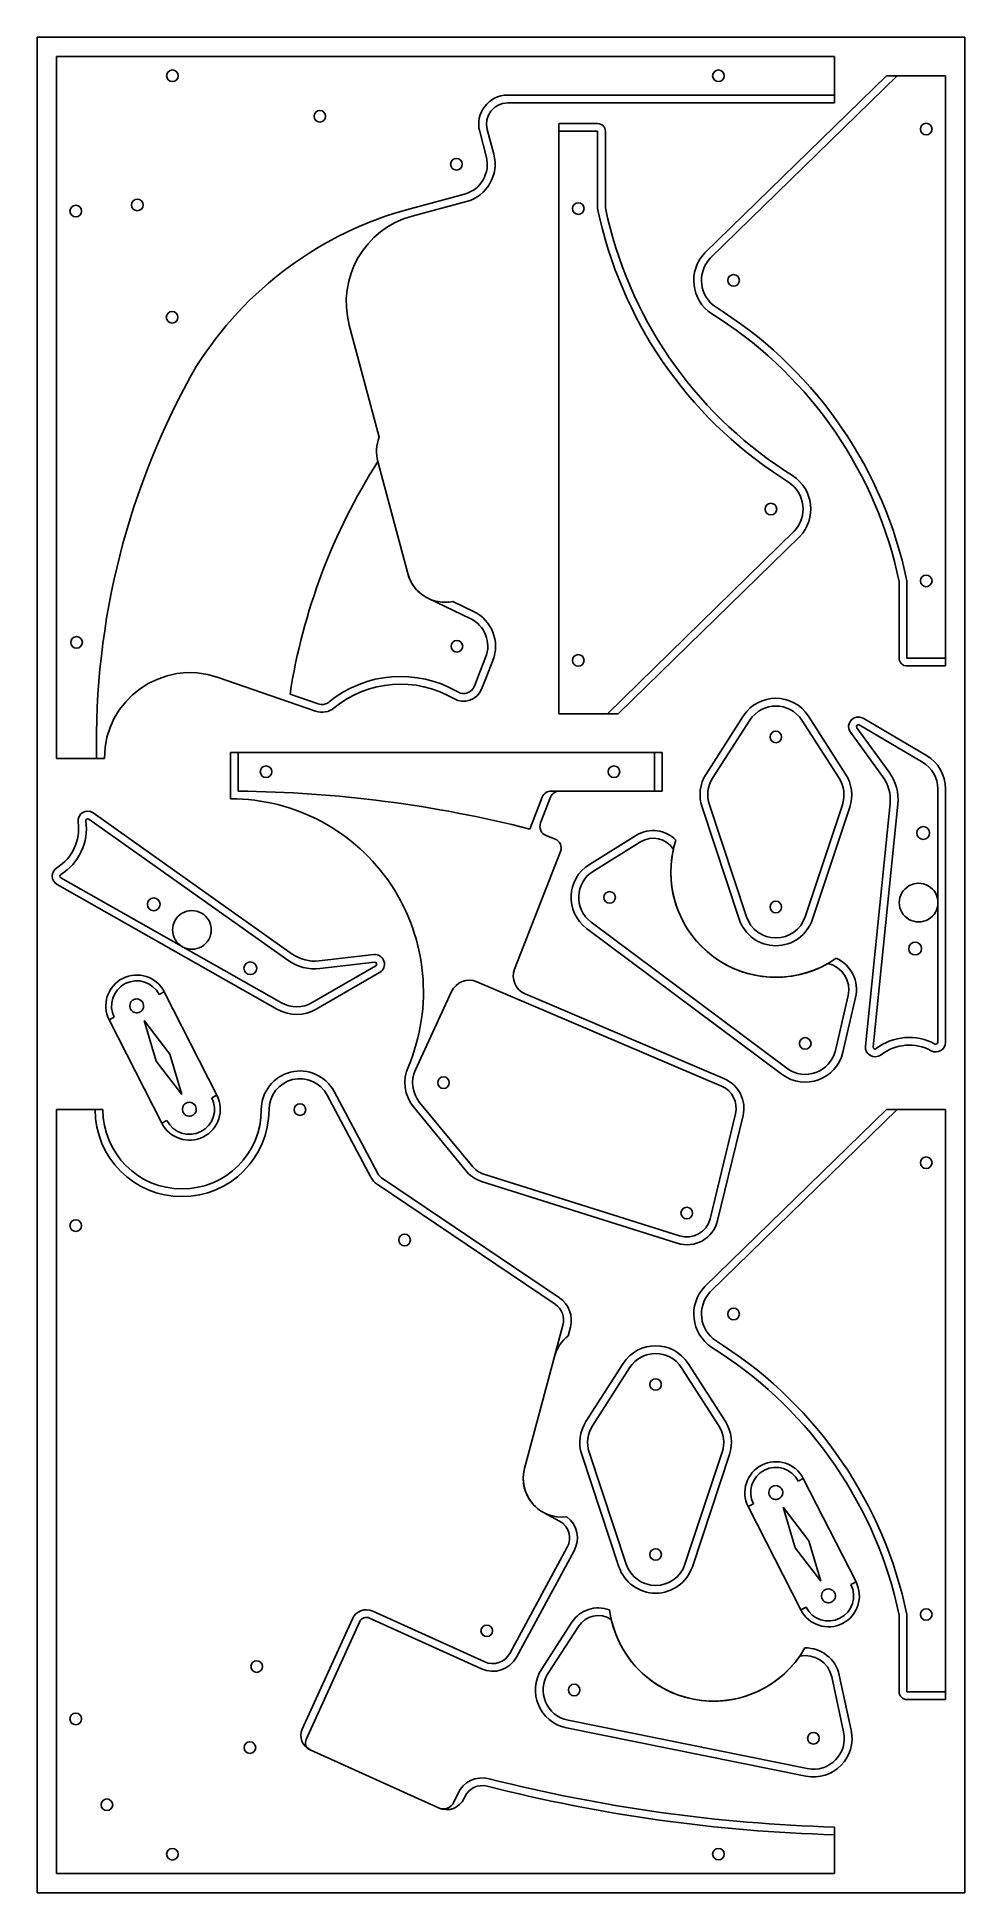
# Model space of a CAD drawing. Header units: inches. Extents: x 0 to 12, y 0 to 24.
import ezdxf

# ---------------------------------------------------------------- set-up
doc = ezdxf.new("R2010")
doc.units = ezdxf.units.IN
for name, color, linetype in [('10_PLASTIC_EDGE_1', 7, 'CONTINUOUS'), ('12_PLASTICS_NESTED_1', 7, 'CONTINUOUS'), ('9_PLASTICS_1', 7, 'CONTINUOUS')]:
    doc.layers.add(name, color=color, linetype=linetype)

msp = doc.modelspace()

# ---------------------------------------------------------------- linework, layer by layer
at = {"layer": '10_PLASTIC_EDGE_1', "color": 5}
for p, q in [((10.312849, 23.749966), (0.250348, 23.749966)), ((0.250348, 23.749966), (0.250348, 14.671944)), ((10.312849, 23.149966), (10.312849, 23.749966)), ((8.635713, 21.209448), (10.985766, 23.499966)), ((10.985766, 23.499966), (11.750349, 23.499966)), ((11.750349, 23.499966), (11.750349, 15.867569)), ((6.086869, 23.149967), (10.312849, 23.149966)), ((5.906651, 22.485149), (5.821234, 22.803806)), ((7.250349, 22.882362), (6.750349, 22.882362)), ((6.750349, 22.882362), (6.750349, 15.249965)), ((7.350349, 21.792693), (7.350349, 22.782362)), ((4.851203, 21.68465), (5.553275, 21.872772)), ((8.635713, 21.209469), (8.635713, 21.209448)), ((8.820067, 20.361746), (8.728245, 20.421552)), ((4.426411, 18.826105), (4.037869, 20.276196)), ((4.795359, 17.061213), (4.407494, 18.510085)), ((9.772453, 18.328354), (9.68063, 18.388185)), ((7.514932, 15.249965), (9.864984, 17.540462)), ((11.150349, 15.967569), (11.150349, 16.957262)), ((5.645057, 16.572591), (5.377453, 16.70029)), ((5.803453, 15.705598), (5.894973, 15.938191)), ((11.750349, 15.867569), (11.250349, 15.867569)), ((2.34189, 15.719334), (3.6024, 15.282454)), ((5.749275, 15.568624), (5.803453, 15.705598)), ((6.750349, 15.249965), (7.514932, 15.249965)), ((9.134536, 15.218695), (8.653547, 14.468695)), ((10.456786, 14.468695), (9.976328, 15.218695)), ((11.503682, 14.708707), (10.684932, 15.190387)), ((10.520963, 15.009016), (10.939932, 14.434151)), ((0.250348, 14.671944), (0.870213, 14.671947)), ((8.086807, 14.749945), (2.500348, 14.749945)), ((2.500348, 14.749945), (2.500348, 14.249945)), ((8.086807, 14.250049), (8.086807, 14.749945)), ((2.500348, 14.249945), (2.500348, 14.149948)), ((6.511661, 13.836546), (6.641911, 14.170476)), ((6.758474, 14.250049), (8.086807, 14.250049)), ((11.750349, 10.999967), (11.750349, 14.277764)), ((3.300567, 12.142123), (0.727348, 13.966089)), ((8.600182, 14.041413), (9.080651, 12.592489)), ((10.029693, 12.592489), (10.510682, 14.041413)), ((11.033526, 14.089052), (10.71487, 10.950823)), ((6.176473, 11.946435), (6.770067, 13.46736)), ((6.69914, 13.62924), (6.582588, 13.674666)), ((7.143859, 13.300077), (7.753672, 13.678392)), ((0.25966, 13.040871), (3.111692, 11.425274)), ((9.635911, 10.584659), (7.106546, 12.473617)), ((4.35365, 12.134715), (3.647171, 12.053304)), ((3.607859, 11.427349), (4.430619, 11.902264)), ((1.644844, 11.652617), (2.32649, 10.315942)), ((6.656598, 11.47861), (6.31164, 11.625586)), ((10.586911, 11.581521), (10.422245, 10.872162)), ((1.613604, 9.952749), (0.932365, 11.289104)), ((8.892265, 10.525805), (6.656598, 11.47861)), ((4.405713, 9.302256), (3.841963, 10.363813)), ((0.850348, 10.129235), (0.250348, 10.129235)), ((0.250348, 10.129235), (0.250348, 0.249964)), ((4.871161, 10.159937), (5.538963, 9.350146)), ((8.635713, 7.841865), (10.985766, 10.13236)), ((10.985766, 10.13236), (11.750349, 10.13236)), ((11.750349, 10.13236), (11.750349, 2.499964)), ((8.802245, 8.69537), (9.130474, 10.052038)), ((6.755474, 7.696229), (4.454484, 9.248285)), ((5.748005, 9.2009), (8.279682, 8.400778)), ((8.635755, 7.841865), (8.635713, 7.841865)), ((6.867828, 7.202886), (6.898015, 7.315488)), ((8.820067, 6.994152), (8.728286, 7.053949)), ((6.304682, 5.489856), (6.693078, 6.938728)), ((7.579463, 6.844756), (7.098474, 6.094756)), ((8.902234, 6.094756), (8.421234, 6.844756)), ((7.045057, 5.667484), (7.525526, 4.218626)), ((8.475088, 4.218626), (8.955557, 5.667484)), ((9.910678, 5.359056), (10.592324, 4.022381)), ((9.879438, 3.659188), (9.198199, 4.995543)), ((6.200473, 3.048842), (6.945338, 4.421616)), ((8.000349, 3.876073), (8.000349, 3.876073)), ((3.480567, 1.984319), (4.169005, 3.503095)), ((4.301338, 3.552893), (5.74839, 2.897029)), ((6.916994, 3.499714), (6.527421, 2.896614)), ((11.150349, 2.599965), (11.150349, 3.589668)), ((10.52964, 2.105881), (10.375182, 2.817456)), ((11.750349, 2.499964), (11.250349, 2.499966)), ((6.847432, 2.133805), (9.942172, 1.509512)), ((5.192848, 1.098602), (3.530473, 1.851941)), ((5.845411, 1.476689), (5.845411, 1.476689)), ((5.440171, 1.281944), (5.391078, 1.173298)), ((10.312849, 0.249964), (10.314245, 0.851638)), ((0.250348, 0.249964), (10.312849, 0.249964))]:
    msp.add_line(p, q, dxfattribs=at)
for points in [[(5.821234, 22.803806), (5.774494, 22.978455), (5.906109, 23.149973), (6.086869, 23.149967)], [(7.350349, 22.782362), (7.350349, 22.83759), (7.305578, 22.882362), (7.250349, 22.882362)], [(5.553275, 21.872772), (5.819869, 21.944218), (5.978161, 22.218388), (5.906651, 22.485149)], [(4.037869, 20.276196), (3.873505, 20.889659), (4.237577, 21.520246), (4.851203, 21.68465)], [(9.68063, 18.388185), (8.48189, 19.167805), (7.643234, 20.393033), (7.350349, 21.792693)], [(8.728245, 20.421552), (8.457494, 20.597463), (8.413161, 20.975783), (8.635713, 21.209469)], [(11.150349, 16.957262), (10.857463, 18.356926), (10.018807, 19.582154), (8.820067, 20.361746)], [(4.407494, 18.510085), (4.379359, 18.614706), (4.386036, 18.725601), (4.426411, 18.826105)], [(9.864984, 17.540462), (10.087536, 17.774126), (10.043203, 18.152446), (9.772453, 18.328354)], [(5.377453, 16.70029), (5.118671, 16.648206), (4.863942, 16.806202), (4.795359, 17.061213)], [(5.894973, 15.938191), (5.991005, 16.182459), (5.88189, 16.459522), (5.645057, 16.572591)], [(0.870213, 14.671947), (0.870213, 15.434103), (1.621629, 15.968903), (2.34189, 15.719334)], [(11.250349, 15.867569), (11.19512, 15.867569), (11.150349, 15.91232), (11.150349, 15.967569)], [(3.842505, 15.325116), (4.282525, 15.684894), (4.900036, 15.732598), (5.390046, 15.444668)], [(5.390046, 15.444668), (5.522432, 15.366873), (5.693025, 15.425729), (5.749275, 15.568624)], [(9.976328, 15.218695), (9.779547, 15.525592), (9.331078, 15.525592), (9.134536, 15.218695)], [(3.6024, 15.282454), (3.68439, 15.254019), (3.775286, 15.270175), (3.842505, 15.325116)], [(10.684932, 15.190387), (10.568224, 15.259181), (10.440828, 15.118611), (10.520963, 15.009016)], [(11.750349, 14.277764), (11.750349, 14.454918), (11.656589, 14.618859), (11.503682, 14.708707)], [(8.653547, 14.468695), (8.572203, 14.341635), (8.552505, 14.184618), (8.600182, 14.041413)], [(10.510682, 14.041413), (10.55812, 14.184619), (10.538411, 14.341637), (10.456786, 14.468695)], [(10.939932, 14.434151), (11.012547, 14.334588), (11.045828, 14.211694), (11.033526, 14.089052)], [(6.641911, 14.170476), (6.660515, 14.218447), (6.706755, 14.250034), (6.758474, 14.250049)], [(0.727348, 13.966089), (0.637806, 14.029552), (0.515806, 13.955107), (0.531265, 13.846458)], [(2.500348, 14.149948), (3.336088, 14.149948), (4.1164, 13.731788), (4.579275, 13.035927)], [(0.531265, 13.846458), (0.564619, 13.612263), (0.456348, 13.380504), (0.255358, 13.255846)], [(6.582588, 13.674666), (6.518223, 13.699775), (6.486432, 13.772253), (6.511661, 13.836546)], [(7.753672, 13.678392), (7.917307, 13.779698), (8.129328, 13.752972), (8.262515, 13.614264)], [(6.770067, 13.46736), (6.795088, 13.531671), (6.763296, 13.604149), (6.69914, 13.62924)], [(8.262515, 13.614264), (8.08389, 13.058576), (8.280349, 12.450903), (8.750474, 12.104957)], [(0.255358, 13.255846), (0.174713, 13.205827), (0.177056, 13.087663), (0.25966, 13.040871)], [(7.106546, 12.473617), (6.823536, 12.684919), (6.842859, 13.11501), (7.143859, 13.300077)], [(4.579275, 13.035927), (5.04214, 12.340068), (5.126171, 11.458777), (4.80315, 10.687982)], [(9.080651, 12.592489), (9.148599, 12.388002), (9.339838, 12.249963), (9.555307, 12.249963)], [(9.555307, 12.249963), (9.770776, 12.249963), (9.962015, 12.388002), (10.029693, 12.592489)], [(3.647171, 12.053304), (3.524744, 12.039241), (3.401411, 12.070857), (3.300567, 12.142123)], [(4.48688, 12.049742), (4.468286, 12.106003), (4.412755, 12.141482), (4.35365, 12.134715)], [(4.430619, 11.902264), (4.482005, 11.931897), (4.505473, 11.99348), (4.48688, 12.049742)], [(8.750474, 12.104957), (9.220599, 11.759011), (9.859203, 11.752193), (10.336609, 12.088022)], [(10.336609, 12.088022), (10.530224, 12.000549), (10.635068, 11.788467), (10.586911, 11.581521)], [(0.932365, 11.289104), (0.832354, 11.485874), (0.910635, 11.726431), (1.107261, 11.826673)], [(1.107261, 11.826673), (1.303886, 11.926915), (1.544542, 11.848956), (1.644844, 11.652617)], [(6.31164, 11.625586), (6.187203, 11.678531), (6.127473, 11.820611), (6.176473, 11.946435)], [(3.111692, 11.425274), (3.265796, 11.337975), (3.45465, 11.338749), (3.607859, 11.427349)], [(10.422245, 10.872162), (10.34064, 10.520782), (9.925109, 10.368825), (9.635911, 10.584659)], [(10.71487, 10.950823), (10.703724, 10.841675), (10.82863, 10.772222), (10.915516, 10.839245)], [(10.915516, 10.839245), (11.102818, 10.983714), (11.357828, 11.003743), (11.565391, 10.890285)], [(11.565391, 10.890285), (11.648693, 10.844749), (11.750349, 10.905033), (11.750349, 10.999967)], [(3.279473, 10.614408), (3.056702, 10.558908), (2.900348, 10.358823), (2.900348, 10.129235)], [(3.841963, 10.363813), (3.734202, 10.566561), (3.502254, 10.669909), (3.279473, 10.614408)], [(4.80315, 10.687982), (4.722452, 10.513526), (4.748911, 10.308255), (4.871161, 10.159937)], [(9.130474, 10.052038), (9.177526, 10.246865), (9.076932, 10.447237), (8.892265, 10.525805)], [(1.875348, 9.104235), (1.309254, 9.104235), (0.850348, 9.563142), (0.850348, 10.129235)], [(2.900348, 10.129235), (2.900348, 9.563142), (2.441442, 9.104235), (1.875348, 9.104235)], [(2.32649, 10.315942), (2.426302, 10.119334), (2.348021, 9.878777), (2.151396, 9.778535)], [(2.151396, 9.778535), (1.954771, 9.678294), (1.714104, 9.756252), (1.613604, 9.952749)], [(4.454484, 9.248285), (4.434088, 9.262013), (4.4174, 9.280552), (4.405713, 9.302256)], [(5.538963, 9.350146), (5.591109, 9.279594), (5.664161, 9.227336), (5.748005, 9.2009)], [(8.279682, 8.400778), (8.50638, 8.329171), (8.746161, 8.464442), (8.802245, 8.69537)], [(6.898015, 7.315488), (6.936421, 7.459785), (6.879244, 7.612712), (6.755474, 7.696229)], [(8.728286, 7.053949), (8.457536, 7.229883), (8.413203, 7.608203), (8.635755, 7.841865)], [(6.693078, 6.938728), (6.721119, 7.043361), (6.782359, 7.136057), (6.867828, 7.202886)], [(8.421234, 6.844756), (8.224578, 7.151662), (7.776119, 7.151662), (7.579463, 6.844756)], [(11.150349, 3.589668), (10.857422, 4.989364), (10.018765, 6.214592), (8.820067, 6.994152)], [(7.098474, 6.094756), (7.017244, 5.967718), (6.997536, 5.810702), (7.045057, 5.667484)], [(8.955557, 5.667484), (9.003161, 5.810702), (8.983453, 5.967718), (8.902234, 6.094756)], [(9.198199, 4.995543), (9.098188, 5.192313), (9.17647, 5.43287), (9.373095, 5.533112)], [(9.373095, 5.533112), (9.56972, 5.633354), (9.810376, 5.555395), (9.910678, 5.359056)], [(6.853213, 4.864472), (6.499817, 4.818005), (6.212609, 5.145556), (6.304682, 5.489856)], [(6.945338, 4.421616), (7.027109, 4.571947), (6.988078, 4.759241), (6.853213, 4.864472)], [(7.525526, 4.218626), (7.59364, 4.014113), (7.78488, 3.876073), (8.000349, 3.876073)], [(8.000349, 3.876073), (8.215817, 3.876073), (8.407057, 4.014113), (8.475088, 4.218626)], [(10.592324, 4.022381), (10.692136, 3.825773), (10.613855, 3.585216), (10.41723, 3.484974)], [(7.404099, 3.659467), (7.224359, 3.727807), (7.021307, 3.661198), (6.916994, 3.499714)], [(8.491182, 2.504334), (7.918224, 2.615729), (7.480546, 3.080805), (7.404099, 3.659467)], [(10.41723, 3.484974), (10.220605, 3.384733), (9.979938, 3.462691), (9.879438, 3.659188)], [(4.169005, 3.503095), (4.191713, 3.553408), (4.250973, 3.575706), (4.301338, 3.552893)], [(9.93189, 3.168011), (9.644203, 2.660145), (9.064151, 2.392938), (8.491182, 2.504334)], [(10.375182, 2.817456), (10.329859, 3.02506), (10.144318, 3.171845), (9.93189, 3.168011)], [(5.74839, 2.897029), (5.915713, 2.821233), (6.113057, 2.887517), (6.200473, 3.048842)], [(6.527421, 2.896614), (6.334817, 2.600589), (6.501463, 2.203626), (6.847432, 2.133805)], [(11.250349, 2.499966), (11.19512, 2.499967), (11.150349, 2.544739), (11.150349, 2.599965)], [(3.530473, 1.851941), (3.480088, 1.874733), (3.457786, 1.933994), (3.480567, 1.984319)], [(9.942172, 1.509512), (10.295953, 1.438142), (10.606443, 1.753355), (10.52964, 2.105881)], [(5.845411, 1.476689), (5.681067, 1.518451), (5.510421, 1.436396), (5.440171, 1.281944)], [(10.314245, 0.851638), (8.807151, 0.895412), (7.308057, 1.105021), (5.845411, 1.476689)], [(5.391078, 1.173298), (5.356984, 1.097845), (5.268098, 1.064399), (5.192848, 1.098602)]]:
    msp.add_open_spline(points, degree=3, dxfattribs=at)
at = {"layer": '12_PLASTICS_NESTED_1', "color": 7}
for p, q in [((0.000348, 23.999966), (0.000348, -0.000036)), ((12.000349, 23.999966), (0.000348, 23.999966)), ((12.000349, -0.000036), (12.000349, 23.999966)), ((1.385146, 11.281544), (1.718156, 10.848214)), ((1.540094, 10.757296), (1.385146, 11.281544)), ((1.718156, 10.848214), (1.873104, 10.323967)), ((1.873104, 10.323967), (1.540094, 10.757296)), ((9.65098, 4.987983), (9.98399, 4.554654)), ((9.805928, 4.463735), (9.65098, 4.987983)), ((10.138938, 4.030406), (9.805928, 4.463735)), ((9.98399, 4.554654), (10.138938, 4.030406)), ((0.000348, -0.000036), (12.000349, -0.000036))]:
    msp.add_line(p, q, dxfattribs=at)
at = {"layer": '9_PLASTICS_1', "color": 6}
for p, q in [((10.312849, 23.749966), (0.250348, 23.749966)), ((0.250348, 23.749966), (0.250348, 14.671944)), ((10.312849, 23.249966), (10.312849, 23.749966)), ((11.124307, 23.499966), (8.70787, 21.140491)), ((11.750349, 23.499966), (11.124307, 23.499966)), ((11.750349, 15.967569), (11.750349, 23.499966)), ((6.086869, 23.249967), (10.312849, 23.249966)), ((6.086869, 23.249967), (6.086869, 23.249967)), ((5.809911, 22.45924), (5.724505, 22.777897)), ((6.750349, 15.249977), (6.750349, 22.782373)), ((6.750349, 22.782373), (7.250349, 22.782373)), ((7.250349, 22.782373), (7.250349, 21.782397)), ((4.825265, 21.78122), (5.527348, 21.969343)), ((8.782588, 20.505375), (8.874411, 20.445568)), ((8.782588, 20.505375), (8.782588, 20.505375)), ((4.795984, 17.061231), (4.407598, 18.510154)), ((9.626286, 18.304377), (9.718109, 18.244583)), ((9.792838, 17.609478), (7.37639, 15.249977)), ((11.250349, 16.967549), (11.250349, 15.967569)), ((5.602182, 16.482356), (5.062723, 16.739778)), ((5.709723, 15.742153), (5.801598, 15.974836)), ((11.250349, 15.967569), (11.750349, 15.967569)), ((5.656442, 15.605262), (5.709723, 15.742153)), ((3.271275, 15.502987), (3.634942, 15.37693)), ((7.37639, 15.249977), (6.750349, 15.249977)), ((9.218307, 15.164757), (8.737838, 14.414757)), ((10.373036, 14.414757), (9.892036, 15.164757)), ((11.020953, 14.49309), (10.601474, 15.067914)), ((10.634578, 15.104231), (11.453328, 14.622498)), ((0.250348, 14.671944), (0.770233, 14.671939)), ((2.600348, 14.249139), (2.600348, 14.750012)), ((2.600348, 14.750012), (7.986817, 14.747408)), ((7.986817, 14.747408), (7.986817, 14.250069)), ((6.534567, 14.170467), (6.374026, 13.758716)), ((6.534578, 14.170486), (6.534567, 14.170467)), ((7.986817, 14.250069), (6.651161, 14.250069)), ((11.650349, 14.277786), (11.650349, 10.999989)), ((8.695036, 14.072899), (9.175505, 12.624027)), ((9.934849, 12.624027), (10.415838, 14.072899)), ((10.814088, 10.940783), (11.132755, 14.079014)), ((3.243046, 12.060523), (0.669306, 13.884542)), ((7.196171, 13.215004), (7.806578, 13.593418)), ((0.308827, 13.127893), (3.160869, 11.512358)), ((9.696036, 10.664797), (7.166151, 12.553754)), ((4.365182, 12.035398), (3.658661, 11.954012)), ((3.55789, 11.513943), (4.380682, 11.988926)), ((6.616994, 11.386677), (5.686838, 11.78304)), ((1.644646, 11.65276), (1.57824, 11.618423)), ((2.326656, 10.315784), (1.644646, 11.65276)), ((5.361921, 11.657973), (4.894036, 10.646029)), ((10.489765, 11.604157), (10.325099, 10.894799)), ((0.999, 11.323272), (0.932417, 11.289085)), ((0.932417, 11.289085), (1.613604, 9.952751)), ((8.853401, 10.433818), (6.616994, 11.386677)), ((9.696036, 10.664797), (9.696036, 10.664797)), ((0.250285, 0.249964), (0.250285, 10.129235)), ((0.250285, 10.129235), (0.750285, 10.129235)), ((2.259459, 10.282074), (2.326656, 10.315784)), ((3.753473, 10.316918), (4.317734, 9.255257)), ((4.948348, 10.223622), (5.616109, 9.413815)), ((11.124276, 10.132372), (8.707817, 7.772985)), ((11.750318, 10.132372), (11.124276, 10.132372)), ((11.750318, 2.599964), (11.750318, 10.132372)), ((1.613604, 9.952751), (1.680229, 9.986924)), ((2.117573, 9.844868), (2.117573, 9.844868)), ((8.70463, 8.718883), (9.033401, 10.075561)), ((4.398327, 9.165323), (4.39839, 9.165342)), ((4.39839, 9.165342), (6.699401, 7.613318)), ((5.777661, 9.296304), (8.309817, 8.496101)), ((6.801286, 7.341388), (6.693067, 6.938704)), ((8.782536, 7.137817), (8.782567, 7.137817)), ((8.782567, 7.137817), (8.87438, 7.078032)), ((6.693067, 6.938704), (6.305296, 5.489756)), ((7.663713, 6.79081), (7.182724, 6.04081)), ((8.81789, 6.040914), (8.336901, 6.790914)), ((7.139901, 5.699071), (7.62089, 4.250147)), ((8.379703, 4.250184), (8.860692, 5.699108)), ((9.91048, 5.359199), (9.844074, 5.324862)), ((10.592491, 4.022223), (9.91048, 5.359199)), ((6.549421, 4.920882), (6.757401, 4.808262)), ((9.264834, 5.029711), (9.198251, 4.995524)), ((9.198251, 4.995524), (9.879438, 3.65919)), ((6.85764, 4.469307), (6.112776, 3.096544)), ((8.000297, 3.976142), (8.000297, 3.976178)), ((10.525293, 3.988513), (10.592491, 4.022223)), ((5.789848, 2.988116), (4.342775, 3.644058)), ((9.879438, 3.65919), (9.946063, 3.693363)), ((11.250318, 3.600012), (11.250318, 2.599964)), ((4.077588, 3.544432), (3.430629, 2.116718)), ((6.611557, 2.842171), (7.001182, 3.445469)), ((10.383407, 3.551307), (10.383407, 3.551307)), ((10.27737, 2.796225), (10.431828, 2.08465)), ((11.250318, 2.599964), (11.750318, 2.599964)), ((9.961953, 1.607554), (6.867213, 2.231829)), ((3.530432, 1.852013), (5.192807, 1.098674)), ((5.523369, 1.223147), (5.531515, 1.24073)), ((10.312786, 0.751712), (10.312786, 0.249964)), ((10.312786, 0.249964), (0.250285, 0.249964))]:
    msp.add_line(p, q, dxfattribs=at)
at = {"layer": '9_PLASTICS_1', "color": 3}
for p, q in [((1.825358, 23.499951), (1.825358, 23.499951)), ((8.887797, 23.499966), (8.887797, 23.499966)), ((3.732167, 22.976075), (3.732167, 22.976075)), ((11.575349, 22.810568), (11.575349, 22.810568)), ((5.498723, 22.355714), (5.498723, 22.355714)), ((0.575348, 21.749969), (0.575348, 21.749969)), ((1.371521, 21.829586), (1.371521, 21.829586)), ((7.075349, 21.782433), (7.075349, 21.782433)), ((9.08414, 20.853852), (9.08414, 20.853852)), ((1.821354, 20.376571), (1.821354, 20.376571)), ((9.566557, 17.896108), (9.566557, 17.896108)), ((11.575349, 16.967528), (11.575349, 16.967528)), ((0.585338, 16.171935), (0.585338, 16.171935)), ((5.50463, 16.121367), (5.50463, 16.121367)), ((7.075349, 15.939392), (7.075349, 15.939392)), ((9.630307, 14.94888), (9.630307, 14.94888)), ((3.036379, 14.499968), (3.036379, 14.499968)), ((7.53638, 14.500058), (7.53638, 14.500058)), ((11.543536, 13.707183), (11.543536, 13.707183)), ((1.591244, 12.785072), (1.591244, 12.785072)), ((7.480661, 12.87427), (7.480661, 12.87427)), ((9.630307, 12.749991), (9.630307, 12.749991)), ((11.439766, 12.212865), (11.439766, 12.212865)), ((2.840296, 11.958257), (2.840296, 11.958257)), ((1.359625, 11.415384), (1.359625, 11.415384)), ((10.010224, 10.985313), (10.010224, 10.985313)), ((5.332015, 10.478127), (5.332015, 10.478127)), ((3.475348, 10.129275), (3.475348, 10.129275)), ((2.040896, 10.079023), (2.040896, 10.079023)), ((11.575349, 9.44303), (11.575349, 9.44303)), ((8.478369, 8.791812), (8.478369, 8.791812)), ((0.575223, 8.629275), (0.575223, 8.629275)), ((4.828411, 8.443491), (4.828411, 8.443491)), ((9.084109, 7.486342), (9.084109, 7.486342)), ((8.075297, 6.57506), (8.075297, 6.57506)), ((9.625459, 5.121823), (9.625459, 5.121823)), ((8.075359, 4.376059), (8.075359, 4.376059)), ((10.30673, 3.785462), (10.30673, 3.785462)), ((11.575318, 3.600017), (11.575318, 3.600017)), ((5.891411, 3.389297), (5.891411, 3.389297)), ((2.915719, 2.926922), (2.915719, 2.926922)), ((7.021505, 2.62392), (7.021505, 2.62392)), ((0.575317, 2.250017), (0.575317, 2.250017)), ((10.116203, 1.999642), (10.116203, 1.999642)), ((2.82724, 1.878382), (2.82724, 1.878382)), ((0.977917, 1.139538), (0.977917, 1.139538)), ((1.825317, 0.500021), (1.825317, 0.500021)), ((8.887734, 0.500827), (8.887734, 0.500827))]:
    msp.add_line(p, q, dxfattribs=at)
at = {"layer": '9_PLASTICS_1', "color": 7}
for p, q in [((11.652297, 12.80633), (11.652297, 12.80633)), ((2.252921, 12.453381), (2.252921, 12.453381))]:
    msp.add_line(p, q, dxfattribs=at)
at = {"layer": '9_PLASTICS_1', "color": 3}
for points in [[(1.750358, 23.574951), (1.708942, 23.574951), (1.675358, 23.541373), (1.675358, 23.499951)], [(1.825358, 23.499951), (1.825358, 23.541373), (1.791775, 23.574951), (1.750358, 23.574951)], [(8.812797, 23.574966), (8.77138, 23.574966), (8.737797, 23.541388), (8.737797, 23.499966)], [(8.887797, 23.499966), (8.887797, 23.541388), (8.854213, 23.574966), (8.812797, 23.574966)], [(1.675358, 23.499951), (1.675358, 23.458529), (1.708942, 23.424951), (1.750358, 23.424951)], [(1.750358, 23.424951), (1.791775, 23.424951), (1.825358, 23.458529), (1.825358, 23.499951)], [(8.737797, 23.499966), (8.737797, 23.458544), (8.77138, 23.424966), (8.812797, 23.424966)], [(8.812797, 23.424966), (8.854213, 23.424966), (8.887797, 23.458544), (8.887797, 23.499966)], [(3.657167, 23.051075), (3.61575, 23.051075), (3.582167, 23.017497), (3.582167, 22.976075)], [(3.732167, 22.976075), (3.732167, 23.017497), (3.698584, 23.051075), (3.657167, 23.051075)], [(3.582167, 22.976075), (3.582167, 22.934653), (3.61575, 22.901075), (3.657167, 22.901075)], [(3.657167, 22.901075), (3.698584, 22.901075), (3.732167, 22.934653), (3.732167, 22.976075)], [(11.500349, 22.885568), (11.458932, 22.885568), (11.425349, 22.85199), (11.425349, 22.810568)], [(11.425349, 22.810568), (11.425349, 22.769146), (11.458932, 22.735568), (11.500349, 22.735568)], [(11.575349, 22.810568), (11.575349, 22.85199), (11.541766, 22.885568), (11.500349, 22.885568)], [(11.500349, 22.735568), (11.541766, 22.735568), (11.575349, 22.769146), (11.575349, 22.810568)], [(5.423723, 22.430714), (5.382307, 22.430714), (5.348723, 22.397135), (5.348723, 22.355714)], [(5.348723, 22.355714), (5.348723, 22.314292), (5.382307, 22.280714), (5.423723, 22.280714)], [(5.498723, 22.355714), (5.498723, 22.397135), (5.46514, 22.430714), (5.423723, 22.430714)], [(5.423723, 22.280714), (5.46514, 22.280714), (5.498723, 22.314292), (5.498723, 22.355714)], [(1.296521, 21.904586), (1.255104, 21.904586), (1.221521, 21.871008), (1.221521, 21.829586)], [(1.371521, 21.829586), (1.371521, 21.871008), (1.337938, 21.904586), (1.296521, 21.904586)], [(7.000349, 21.857433), (6.958932, 21.857433), (6.925349, 21.823855), (6.925349, 21.782433)], [(7.075349, 21.782433), (7.075349, 21.823855), (7.041765, 21.857433), (7.000349, 21.857433)], [(0.500348, 21.824969), (0.458931, 21.824969), (0.425348, 21.791391), (0.425348, 21.749969)], [(0.425348, 21.749969), (0.425348, 21.708547), (0.458931, 21.674969), (0.500348, 21.674969)], [(0.575348, 21.749969), (0.575348, 21.791391), (0.541765, 21.824969), (0.500348, 21.824969)], [(0.500348, 21.674969), (0.541765, 21.674969), (0.575348, 21.708547), (0.575348, 21.749969)], [(1.221521, 21.829586), (1.221521, 21.788164), (1.255104, 21.754586), (1.296521, 21.754586)], [(1.296521, 21.754586), (1.337938, 21.754586), (1.371521, 21.788164), (1.371521, 21.829586)], [(6.925349, 21.782433), (6.925349, 21.741011), (6.958932, 21.707433), (7.000349, 21.707433)], [(7.000349, 21.707433), (7.041765, 21.707433), (7.075349, 21.741011), (7.075349, 21.782433)], [(9.00914, 20.928852), (8.967724, 20.928852), (8.93414, 20.895274), (8.93414, 20.853852)], [(9.08414, 20.853852), (9.08414, 20.895274), (9.050557, 20.928852), (9.00914, 20.928852)], [(8.93414, 20.853852), (8.93414, 20.81243), (8.967724, 20.778852), (9.00914, 20.778852)], [(9.00914, 20.778852), (9.050557, 20.778852), (9.08414, 20.81243), (9.08414, 20.853852)], [(1.746354, 20.451571), (1.704938, 20.451571), (1.671354, 20.417992), (1.671354, 20.376571)], [(1.821354, 20.376571), (1.821354, 20.417992), (1.787771, 20.451571), (1.746354, 20.451571)], [(1.671354, 20.376571), (1.671354, 20.335149), (1.704938, 20.301571), (1.746354, 20.301571)], [(1.746354, 20.301571), (1.787771, 20.301571), (1.821354, 20.335149), (1.821354, 20.376571)], [(9.491557, 17.971108), (9.45014, 17.971108), (9.416557, 17.93753), (9.416557, 17.896108)], [(9.416557, 17.896108), (9.416557, 17.854686), (9.45014, 17.821108), (9.491557, 17.821108)], [(9.566557, 17.896108), (9.566557, 17.93753), (9.532974, 17.971108), (9.491557, 17.971108)], [(9.491557, 17.821108), (9.532974, 17.821108), (9.566557, 17.854686), (9.566557, 17.896108)], [(11.500349, 17.042528), (11.458932, 17.042528), (11.425349, 17.00895), (11.425349, 16.967528)], [(11.575349, 16.967528), (11.575349, 17.00895), (11.541766, 17.042528), (11.500349, 17.042528)], [(11.425349, 16.967528), (11.425349, 16.926106), (11.458932, 16.892528), (11.500349, 16.892528)], [(11.500349, 16.892528), (11.541766, 16.892528), (11.575349, 16.926106), (11.575349, 16.967528)], [(0.510338, 16.246935), (0.468921, 16.246935), (0.435338, 16.213357), (0.435338, 16.171935)], [(0.435338, 16.171935), (0.435338, 16.130513), (0.468921, 16.096935), (0.510338, 16.096935)], [(0.585338, 16.171935), (0.585338, 16.213357), (0.551754, 16.246935), (0.510338, 16.246935)], [(0.510338, 16.096935), (0.551754, 16.096935), (0.585338, 16.130513), (0.585338, 16.171935)], [(5.42963, 16.196367), (5.388213, 16.196367), (5.35463, 16.162789), (5.35463, 16.121367)], [(5.35463, 16.121367), (5.35463, 16.079945), (5.388213, 16.046367), (5.42963, 16.046367)], [(5.50463, 16.121367), (5.50463, 16.162789), (5.471046, 16.196367), (5.42963, 16.196367)], [(5.42963, 16.046367), (5.471046, 16.046367), (5.50463, 16.079945), (5.50463, 16.121367)], [(7.000349, 16.014392), (6.958932, 16.014392), (6.925349, 15.980814), (6.925349, 15.939392)], [(6.925349, 15.939392), (6.925349, 15.89797), (6.958932, 15.864392), (7.000349, 15.864392)], [(7.075349, 15.939392), (7.075349, 15.980814), (7.041765, 16.014392), (7.000349, 16.014392)], [(7.000349, 15.864392), (7.041765, 15.864392), (7.075349, 15.89797), (7.075349, 15.939392)], [(9.555307, 15.02388), (9.51389, 15.02388), (9.480307, 14.990302), (9.480307, 14.94888)], [(9.480307, 14.94888), (9.480307, 14.907458), (9.51389, 14.87388), (9.555307, 14.87388)], [(9.630307, 14.94888), (9.630307, 14.990302), (9.596724, 15.02388), (9.555307, 15.02388)], [(9.555307, 14.87388), (9.596724, 14.87388), (9.630307, 14.907458), (9.630307, 14.94888)], [(2.961379, 14.574968), (2.919963, 14.574968), (2.886379, 14.54139), (2.886379, 14.499968)], [(2.886379, 14.499968), (2.886379, 14.458546), (2.919963, 14.424968), (2.961379, 14.424968)], [(3.036379, 14.499968), (3.036379, 14.54139), (3.002796, 14.574968), (2.961379, 14.574968)], [(2.961379, 14.424968), (3.002796, 14.424968), (3.036379, 14.458546), (3.036379, 14.499968)], [(7.46138, 14.575058), (7.419963, 14.575058), (7.38638, 14.54148), (7.38638, 14.500058)], [(7.38638, 14.500058), (7.38638, 14.458636), (7.419963, 14.425058), (7.46138, 14.425058)], [(7.53638, 14.500058), (7.53638, 14.54148), (7.502796, 14.575058), (7.46138, 14.575058)], [(7.46138, 14.425058), (7.502796, 14.425058), (7.53638, 14.458636), (7.53638, 14.500058)], [(11.461036, 13.789683), (11.415474, 13.789683), (11.378536, 13.752746), (11.378536, 13.707183)], [(11.378536, 13.707183), (11.378536, 13.661619), (11.415474, 13.624683), (11.461036, 13.624683)], [(11.543536, 13.707183), (11.543536, 13.752746), (11.506599, 13.789683), (11.461036, 13.789683)], [(11.461036, 13.624683), (11.506599, 13.624683), (11.543536, 13.661619), (11.543536, 13.707183)], [(1.508744, 12.867572), (1.463181, 12.867572), (1.426244, 12.830636), (1.426244, 12.785072)], [(1.426244, 12.785072), (1.426244, 12.739509), (1.463181, 12.702572), (1.508744, 12.702572)], [(1.591244, 12.785072), (1.591244, 12.830636), (1.554306, 12.867572), (1.508744, 12.867572)], [(1.508744, 12.702572), (1.554306, 12.702572), (1.591244, 12.739509), (1.591244, 12.785072)], [(7.405661, 12.94927), (7.364244, 12.94927), (7.330661, 12.915692), (7.330661, 12.87427)], [(7.330661, 12.87427), (7.330661, 12.832848), (7.364244, 12.79927), (7.405661, 12.79927)], [(7.480661, 12.87427), (7.480661, 12.915692), (7.447078, 12.94927), (7.405661, 12.94927)], [(7.405661, 12.79927), (7.447078, 12.79927), (7.480661, 12.832848), (7.480661, 12.87427)], [(9.555307, 12.824991), (9.51389, 12.824991), (9.480307, 12.791413), (9.480307, 12.749991)], [(9.480307, 12.749991), (9.480307, 12.708569), (9.51389, 12.674991), (9.555307, 12.674991)], [(9.630307, 12.749991), (9.630307, 12.791413), (9.596724, 12.824991), (9.555307, 12.824991)], [(9.555307, 12.674991), (9.596724, 12.674991), (9.630307, 12.708569), (9.630307, 12.749991)], [(11.357266, 12.295365), (11.311703, 12.295365), (11.274766, 12.258428), (11.274766, 12.212865)], [(11.439766, 12.212865), (11.439766, 12.258428), (11.402828, 12.295365), (11.357266, 12.295365)], [(2.757796, 12.040757), (2.712234, 12.040757), (2.675296, 12.003821), (2.675296, 11.958257)], [(2.840296, 11.958257), (2.840296, 12.003821), (2.803359, 12.040757), (2.757796, 12.040757)], [(11.274766, 12.212865), (11.274766, 12.167301), (11.311703, 12.130365), (11.357266, 12.130365)], [(11.357266, 12.130365), (11.402828, 12.130365), (11.439766, 12.167301), (11.439766, 12.212865)], [(2.675296, 11.958257), (2.675296, 11.912694), (2.712234, 11.875757), (2.757796, 11.875757)], [(2.757796, 11.875757), (2.803359, 11.875757), (2.840296, 11.912694), (2.840296, 11.958257)], [(1.217761, 11.526173), (1.187363, 11.486989), (1.194392, 11.430599), (1.233477, 11.400075)], [(1.343908, 11.541482), (1.304823, 11.572005), (1.24841, 11.565159), (1.217761, 11.526173)], [(1.359625, 11.415384), (1.390022, 11.454568), (1.382994, 11.510958), (1.343908, 11.541482)], [(1.233477, 11.400075), (1.272563, 11.369552), (1.328975, 11.376398), (1.359625, 11.415384)], [(9.935224, 11.060313), (9.893807, 11.060313), (9.860224, 11.026735), (9.860224, 10.985313)], [(10.010224, 10.985313), (10.010224, 11.026735), (9.97664, 11.060313), (9.935224, 11.060313)], [(9.860224, 10.985313), (9.860224, 10.943892), (9.893807, 10.910313), (9.935224, 10.910313)], [(9.935224, 10.910313), (9.97664, 10.910313), (10.010224, 10.943892), (10.010224, 10.985313)], [(5.257015, 10.553127), (5.215598, 10.553127), (5.182015, 10.519549), (5.182015, 10.478127)], [(5.182015, 10.478127), (5.182015, 10.436705), (5.215598, 10.403127), (5.257015, 10.403127)], [(5.332015, 10.478127), (5.332015, 10.519549), (5.298432, 10.553127), (5.257015, 10.553127)], [(5.257015, 10.403127), (5.298432, 10.403127), (5.332015, 10.436705), (5.332015, 10.478127)], [(1.899031, 10.189811), (1.868634, 10.150627), (1.875663, 10.094237), (1.914748, 10.063714)], [(2.025179, 10.20512), (1.986094, 10.235644), (1.929681, 10.228798), (1.899031, 10.189811)], [(2.040896, 10.079023), (2.071293, 10.118207), (2.064265, 10.174597), (2.025179, 10.20512)], [(3.400348, 10.204275), (3.358932, 10.204275), (3.325348, 10.170697), (3.325348, 10.129275)], [(3.325348, 10.129275), (3.325348, 10.087853), (3.358932, 10.054275), (3.400348, 10.054275)], [(3.475348, 10.129275), (3.475348, 10.170697), (3.441765, 10.204275), (3.400348, 10.204275)], [(3.400348, 10.054275), (3.441765, 10.054275), (3.475348, 10.087853), (3.475348, 10.129275)], [(1.914748, 10.063714), (1.953834, 10.03319), (2.010246, 10.040036), (2.040896, 10.079023)], [(11.500349, 9.51803), (11.458932, 9.51803), (11.425349, 9.484452), (11.425349, 9.44303)], [(11.425349, 9.44303), (11.425349, 9.401608), (11.458932, 9.36803), (11.500349, 9.36803)], [(11.575349, 9.44303), (11.575349, 9.484452), (11.541766, 9.51803), (11.500349, 9.51803)], [(11.500349, 9.36803), (11.541766, 9.36803), (11.575349, 9.401608), (11.575349, 9.44303)], [(0.500223, 8.704275), (0.458806, 8.704275), (0.425223, 8.670697), (0.425223, 8.629275)], [(0.575223, 8.629275), (0.575223, 8.670697), (0.54164, 8.704275), (0.500223, 8.704275)], [(8.403369, 8.866812), (8.361953, 8.866812), (8.328369, 8.833234), (8.328369, 8.791812)], [(8.328369, 8.791812), (8.328369, 8.75039), (8.361953, 8.716812), (8.403369, 8.716812)], [(8.478369, 8.791812), (8.478369, 8.833234), (8.444786, 8.866812), (8.403369, 8.866812)], [(8.403369, 8.716812), (8.444786, 8.716812), (8.478369, 8.75039), (8.478369, 8.791812)], [(0.425223, 8.629275), (0.425223, 8.587853), (0.458806, 8.554275), (0.500223, 8.554275)], [(0.500223, 8.554275), (0.54164, 8.554275), (0.575223, 8.587853), (0.575223, 8.629275)], [(4.753411, 8.518491), (4.711994, 8.518491), (4.678411, 8.484913), (4.678411, 8.443491)], [(4.678411, 8.443491), (4.678411, 8.402069), (4.711994, 8.368491), (4.753411, 8.368491)], [(4.828411, 8.443491), (4.828411, 8.484913), (4.794827, 8.518491), (4.753411, 8.518491)], [(4.753411, 8.368491), (4.794827, 8.368491), (4.828411, 8.402069), (4.828411, 8.443491)], [(9.009109, 7.561342), (8.967692, 7.561342), (8.934109, 7.527764), (8.934109, 7.486342)], [(8.934109, 7.486342), (8.934109, 7.44492), (8.967692, 7.411342), (9.009109, 7.411342)], [(9.084109, 7.486342), (9.084109, 7.527764), (9.050526, 7.561342), (9.009109, 7.561342)], [(9.009109, 7.411342), (9.050526, 7.411342), (9.084109, 7.44492), (9.084109, 7.486342)], [(8.000297, 6.65006), (7.95888, 6.65006), (7.925297, 6.616482), (7.925297, 6.57506)], [(7.925297, 6.57506), (7.925297, 6.533638), (7.95888, 6.50006), (8.000297, 6.50006)], [(8.075297, 6.57506), (8.075297, 6.616482), (8.041713, 6.65006), (8.000297, 6.65006)], [(8.000297, 6.50006), (8.041713, 6.50006), (8.075297, 6.533638), (8.075297, 6.57506)], [(9.483595, 5.232612), (9.453198, 5.193428), (9.460226, 5.137038), (9.499311, 5.106514)], [(9.609742, 5.247921), (9.570657, 5.278444), (9.514244, 5.271598), (9.483595, 5.232612)], [(9.499311, 5.106514), (9.538397, 5.075991), (9.594809, 5.082837), (9.625459, 5.121823)], [(9.625459, 5.121823), (9.655856, 5.161007), (9.648828, 5.217397), (9.609742, 5.247921)], [(8.000359, 4.451059), (7.958942, 4.451059), (7.925359, 4.417481), (7.925359, 4.376059)], [(7.925359, 4.376059), (7.925359, 4.334637), (7.958942, 4.301059), (8.000359, 4.301059)], [(8.075359, 4.376059), (8.075359, 4.417481), (8.041776, 4.451059), (8.000359, 4.451059)], [(8.000359, 4.301059), (8.041776, 4.301059), (8.075359, 4.334637), (8.075359, 4.376059)], [(10.164865, 3.89625), (10.134468, 3.857066), (10.141497, 3.800676), (10.180582, 3.770153)], [(10.291013, 3.911559), (10.251928, 3.942083), (10.195515, 3.935237), (10.164865, 3.89625)], [(10.30673, 3.785462), (10.337127, 3.824646), (10.330099, 3.881036), (10.291013, 3.911559)], [(10.180582, 3.770153), (10.219668, 3.739629), (10.27608, 3.746475), (10.30673, 3.785462)], [(11.500318, 3.675017), (11.458901, 3.675017), (11.425318, 3.641439), (11.425318, 3.600017)], [(11.425318, 3.600017), (11.425318, 3.558595), (11.458901, 3.525017), (11.500318, 3.525017)], [(11.575318, 3.600017), (11.575318, 3.641439), (11.541734, 3.675017), (11.500318, 3.675017)], [(11.500318, 3.525017), (11.541734, 3.525017), (11.575318, 3.558595), (11.575318, 3.600017)], [(5.816411, 3.464297), (5.774994, 3.464297), (5.741411, 3.430719), (5.741411, 3.389297)], [(5.741411, 3.389297), (5.741411, 3.347875), (5.774994, 3.314297), (5.816411, 3.314297)], [(5.891411, 3.389297), (5.891411, 3.430719), (5.857828, 3.464297), (5.816411, 3.464297)], [(5.816411, 3.314297), (5.857828, 3.314297), (5.891411, 3.347875), (5.891411, 3.389297)], [(2.840719, 3.001922), (2.799302, 3.001922), (2.765719, 2.968344), (2.765719, 2.926922)], [(2.765719, 2.926922), (2.765719, 2.8855), (2.799302, 2.851922), (2.840719, 2.851922)], [(2.915719, 2.926922), (2.915719, 2.968344), (2.882136, 3.001922), (2.840719, 3.001922)], [(2.840719, 2.851922), (2.882136, 2.851922), (2.915719, 2.8855), (2.915719, 2.926922)], [(6.946505, 2.69892), (6.905088, 2.69892), (6.871505, 2.665342), (6.871505, 2.62392)], [(7.021505, 2.62392), (7.021505, 2.665342), (6.987921, 2.69892), (6.946505, 2.69892)], [(6.871505, 2.62392), (6.871505, 2.582498), (6.905088, 2.54892), (6.946505, 2.54892)], [(6.946505, 2.54892), (6.987921, 2.54892), (7.021505, 2.582498), (7.021505, 2.62392)], [(0.500317, 2.325017), (0.4589, 2.325017), (0.425317, 2.291439), (0.425317, 2.250017)], [(0.425317, 2.250017), (0.425317, 2.208595), (0.4589, 2.175017), (0.500317, 2.175017)], [(0.575317, 2.250017), (0.575317, 2.291439), (0.541733, 2.325017), (0.500317, 2.325017)], [(0.500317, 2.175017), (0.541733, 2.175017), (0.575317, 2.208595), (0.575317, 2.250017)], [(2.75224, 1.953382), (2.710823, 1.953382), (2.67724, 1.919804), (2.67724, 1.878382)], [(2.82724, 1.878382), (2.82724, 1.919804), (2.793656, 1.953382), (2.75224, 1.953382)], [(10.041203, 2.074642), (9.999786, 2.074642), (9.966203, 2.041064), (9.966203, 1.999642)], [(9.966203, 1.999642), (9.966203, 1.95822), (9.999786, 1.924642), (10.041203, 1.924642)], [(10.116203, 1.999642), (10.116203, 2.041064), (10.08262, 2.074642), (10.041203, 2.074642)], [(10.041203, 1.924642), (10.08262, 1.924642), (10.116203, 1.95822), (10.116203, 1.999642)], [(2.67724, 1.878382), (2.67724, 1.836961), (2.710823, 1.803382), (2.75224, 1.803382)], [(2.75224, 1.803382), (2.793656, 1.803382), (2.82724, 1.836961), (2.82724, 1.878382)], [(0.902917, 1.214538), (0.8615, 1.214538), (0.827917, 1.180959), (0.827917, 1.139538)], [(0.977917, 1.139538), (0.977917, 1.180959), (0.944333, 1.214538), (0.902917, 1.214538)], [(0.827917, 1.139538), (0.827917, 1.098116), (0.8615, 1.064538), (0.902917, 1.064538)], [(0.902917, 1.064538), (0.944333, 1.064538), (0.977917, 1.098116), (0.977917, 1.139538)], [(1.750317, 0.575021), (1.7089, 0.575021), (1.675317, 0.541443), (1.675317, 0.500021)], [(1.675317, 0.500021), (1.675317, 0.458599), (1.7089, 0.425021), (1.750317, 0.425021)], [(1.825317, 0.500021), (1.825317, 0.541443), (1.791733, 0.575021), (1.750317, 0.575021)], [(1.750317, 0.425021), (1.791733, 0.425021), (1.825317, 0.458599), (1.825317, 0.500021)], [(8.812734, 0.575827), (8.771317, 0.575827), (8.737734, 0.542249), (8.737734, 0.500827)], [(8.737734, 0.500827), (8.737734, 0.459405), (8.771317, 0.425827), (8.812734, 0.425827)], [(8.887734, 0.500827), (8.887734, 0.542249), (8.854151, 0.575827), (8.812734, 0.575827)], [(8.812734, 0.425827), (8.854151, 0.425827), (8.887734, 0.459405), (8.887734, 0.500827)]]:
    msp.add_open_spline(points, degree=3, dxfattribs=at)
at = {"layer": '9_PLASTICS_1', "color": 6}
for points in [[(5.724505, 22.777897), (5.6609, 23.016081), (5.840359, 23.249967), (6.086869, 23.249967)], [(5.527348, 21.969343), (5.74064, 22.02652), (5.867276, 22.245855), (5.809911, 22.45924)], [(2.059202, 19.738258), (2.690161, 20.744073), (3.678307, 21.47392), (4.825265, 21.78122)], [(7.250349, 21.782397), (7.546703, 20.352604), (8.402047, 19.100455), (9.626286, 18.304377)], [(8.70787, 21.140491), (8.528734, 20.952122), (8.564474, 20.647165), (8.782588, 20.505375)], [(8.874411, 20.445568), (10.098651, 19.649494), (10.953995, 18.397346), (11.250349, 16.967549)], [(0.770233, 14.671939), (0.731233, 16.446494), (1.176848, 18.198114), (2.059202, 19.738258)], [(4.407598, 18.510154), (3.824682, 17.597248), (3.437775, 16.573235), (3.271275, 15.502987)], [(9.718109, 18.244583), (9.936224, 18.102808), (9.971963, 17.79785), (9.792838, 17.609478)], [(5.062723, 16.739778), (4.930859, 16.802679), (4.833338, 16.92018), (4.795984, 17.061231)], [(5.801598, 15.974836), (5.878765, 16.170228), (5.791484, 16.391879), (5.602182, 16.482356)], [(3.779223, 15.402522), (4.251619, 15.788801), (4.914598, 15.840018), (5.440723, 15.530879)], [(5.440723, 15.530879), (5.520171, 15.484196), (5.622525, 15.51951), (5.656442, 15.605262)], [(3.634942, 15.37693), (3.684369, 15.359862), (3.7389, 15.369556), (3.779223, 15.402522)], [(9.892036, 15.164757), (9.734693, 15.410263), (9.375922, 15.410263), (9.218307, 15.164757)], [(10.601474, 15.067914), (10.585578, 15.089867), (10.611047, 15.117975), (10.634578, 15.104231)], [(8.737838, 14.414757), (8.672672, 14.313102), (8.656922, 14.187489), (8.695036, 14.072899)], [(10.415838, 14.072899), (10.453703, 14.187491), (10.437943, 14.313105), (10.373036, 14.414757)], [(11.132755, 14.079014), (11.147807, 14.226117), (11.10787, 14.37359), (11.020953, 14.49309)], [(11.453328, 14.622498), (11.575339, 14.55066), (11.650349, 14.419508), (11.650349, 14.277786)], [(6.374026, 13.758716), (5.139942, 14.071592), (3.873192, 14.236223), (2.600348, 14.249139)], [(6.651161, 14.250069), (6.599421, 14.250069), (6.553192, 14.218463), (6.534578, 14.170486)], [(0.630296, 13.860587), (0.669285, 13.587116), (0.542848, 13.316472), (0.308098, 13.170878)], [(0.669306, 13.884542), (0.651598, 13.897206), (0.627192, 13.882316), (0.630296, 13.860587)], [(7.806578, 13.593418), (7.950869, 13.682874), (8.14039, 13.638433), (8.22989, 13.494138)], [(8.22989, 13.494138), (8.112953, 12.969506), (8.316474, 12.425275), (8.748953, 12.106101)], [(7.166151, 12.553754), (6.939911, 12.722847), (6.955432, 13.06702), (7.196171, 13.215004)], [(0.308098, 13.170878), (0.291963, 13.160879), (0.292421, 13.137247), (0.308827, 13.127893)], [(9.175505, 12.624027), (9.229942, 12.460417), (9.382932, 12.349983), (9.555307, 12.349983)], [(9.555307, 12.349983), (9.727693, 12.349983), (9.880682, 12.460417), (9.934849, 12.624027)], [(3.658661, 11.954012), (3.511702, 11.937075), (3.363702, 11.975016), (3.243046, 12.060523)], [(4.380682, 11.988926), (4.404275, 12.002494), (4.392369, 12.038525), (4.365182, 12.035398)], [(8.748953, 12.106101), (9.181442, 11.786927), (9.761484, 11.752885), (10.228328, 12.01928)], [(10.228328, 12.01928), (10.415651, 11.97757), (10.533015, 11.791099), (10.489765, 11.604157)], [(1.141094, 11.760328), (0.981177, 11.678803), (0.917625, 11.483085), (0.999, 11.323272)], [(1.57824, 11.618423), (1.496719, 11.778299), (1.301011, 11.841845), (1.141094, 11.760328)], [(5.686838, 11.78304), (5.56263, 11.835966), (5.418744, 11.780591), (5.361921, 11.657973)], [(3.160869, 11.512358), (3.284275, 11.442473), (3.435359, 11.443093), (3.55789, 11.513943)], [(11.613359, 10.978054), (11.370974, 11.11055), (11.073172, 11.08716), (10.854443, 10.918438)], [(10.325099, 10.894799), (10.259557, 10.613707), (9.92713, 10.49214), (9.696036, 10.664797)], [(10.854443, 10.918438), (10.837068, 10.905016), (10.812078, 10.918907), (10.814088, 10.940783)], [(11.650349, 10.999989), (11.650349, 10.981005), (11.630016, 10.968949), (11.613359, 10.978054)], [(3.303588, 10.517394), (3.481807, 10.561795), (3.667369, 10.479115), (3.753473, 10.316918)], [(4.894036, 10.646029), (4.829421, 10.506485), (4.850588, 10.342269), (4.948348, 10.223622)], [(3.000286, 10.129255), (3.000286, 10.312925), (3.125369, 10.472993), (3.303588, 10.517394)], [(9.033401, 10.075561), (9.068838, 10.222881), (8.992765, 10.374398), (8.853401, 10.433818)], [(0.750285, 10.129235), (0.750285, 9.507934), (1.253963, 9.004255), (1.875286, 9.004255)], [(1.875286, 9.004255), (2.496609, 9.004255), (3.000286, 9.507934), (3.000286, 10.129255)], [(2.117573, 9.844868), (2.27749, 9.926391), (2.341042, 10.12211), (2.259459, 10.282074)], [(1.680229, 9.986924), (1.761938, 9.826896), (1.957656, 9.76335), (2.117573, 9.844868)], [(5.616109, 9.413815), (5.617411, 9.412409), (5.618525, 9.410974), (5.619609, 9.409509)], [(5.619609, 9.409509), (5.659057, 9.35597), (5.714473, 9.316328), (5.777661, 9.296304)], [(4.317734, 9.255257), (4.336692, 9.219084), (4.364505, 9.188187), (4.398327, 9.165323)], [(8.309817, 8.496101), (8.481224, 8.441957), (8.662547, 8.544247), (8.70463, 8.718883)], [(8.707817, 7.772985), (8.528672, 7.584612), (8.564411, 7.279654), (8.782536, 7.137817)], [(6.699401, 7.613318), (6.787942, 7.553674), (6.828786, 7.444441), (6.801286, 7.341388)], [(8.336901, 6.790914), (8.179682, 7.036443), (7.820911, 7.036443), (7.663713, 6.79081)], [(8.87438, 7.078032), (10.098599, 6.282027), (10.953943, 5.029878), (11.250318, 3.600012)], [(7.182724, 6.04081), (7.117661, 5.939246), (7.101911, 5.813633), (7.139901, 5.699071)], [(8.860692, 5.699108), (8.898682, 5.813669), (8.882932, 5.939283), (8.81789, 6.040914)], [(9.844074, 5.324862), (9.762553, 5.484738), (9.566845, 5.548284), (9.406928, 5.466767)], [(6.305296, 5.489756), (6.245192, 5.26641), (6.346296, 5.031164), (6.549421, 4.920882)], [(9.406928, 5.466767), (9.247011, 5.385242), (9.183459, 5.189524), (9.264834, 5.029711)], [(6.757401, 4.808262), (6.878505, 4.742391), (6.923494, 4.59063), (6.85764, 4.469307)], [(7.62089, 4.250147), (7.674932, 4.086568), (7.827922, 3.976142), (8.000297, 3.976142)], [(8.000297, 3.976178), (8.172672, 3.976178), (8.325661, 4.086605), (8.379703, 4.250184)], [(10.383407, 3.551307), (10.543324, 3.632831), (10.606876, 3.828549), (10.525293, 3.988513)], [(4.342775, 3.644058), (4.241921, 3.689638), (4.12339, 3.645037), (4.077588, 3.544432)], [(7.001182, 3.445469), (7.093099, 3.588082), (7.28339, 3.629044), (7.426036, 3.536982)], [(9.946063, 3.693363), (10.027772, 3.533335), (10.22349, 3.469789), (10.383407, 3.551307)], [(7.426036, 3.536982), (7.544921, 3.012816), (7.961817, 2.608093), (8.489307, 2.504777)], [(6.112776, 3.096544), (6.050171, 2.981315), (5.909213, 2.933969), (5.789848, 2.988116)], [(8.489307, 2.504777), (9.016786, 2.401462), (9.555567, 2.619001), (9.863463, 3.059576)], [(9.863463, 3.059576), (10.05062, 3.102045), (10.236515, 2.983766), (10.27737, 2.796225)], [(6.867213, 2.231829), (6.590411, 2.287696), (6.457109, 2.605389), (6.611557, 2.842171)], [(3.430629, 2.116718), (3.38515, 2.016102), (3.429796, 1.897581), (3.530432, 1.852013)], [(10.431828, 2.08465), (10.49339, 1.802644), (10.244995, 1.550473), (9.961953, 1.607554)], [(5.192807, 1.098674), (5.318369, 1.041649), (5.466525, 1.097394), (5.523369, 1.223147)], [(5.531515, 1.24073), (5.581473, 1.35104), (5.703359, 1.409651), (5.820765, 1.379794)], [(5.820765, 1.379794), (7.290536, 1.006296), (8.796911, 0.795668), (10.312786, 0.751712)]]:
    msp.add_open_spline(points, degree=3, dxfattribs=at)
at = {"layer": '9_PLASTICS_1', "color": 7}
for points in [[(11.277297, 13.022837), (11.199947, 12.978179), (11.152297, 12.895647), (11.152297, 12.80633)], [(11.527297, 13.022837), (11.449947, 13.067495), (11.354647, 13.067495), (11.277297, 13.022837)], [(11.652297, 12.80633), (11.652297, 12.895647), (11.604647, 12.978179), (11.527297, 13.022837)], [(11.152297, 12.80633), (11.152297, 12.717014), (11.199947, 12.634482), (11.277297, 12.589824)], [(11.527297, 12.589824), (11.604647, 12.634482), (11.652297, 12.717014), (11.652297, 12.80633)], [(1.877921, 12.669888), (1.800571, 12.625229), (1.752921, 12.542698), (1.752921, 12.453381)], [(2.127921, 12.669888), (2.050571, 12.714546), (1.955271, 12.714546), (1.877921, 12.669888)], [(2.252921, 12.453381), (2.252921, 12.542698), (2.205271, 12.625229), (2.127921, 12.669888)], [(11.277297, 12.589824), (11.354647, 12.545166), (11.449947, 12.545166), (11.527297, 12.589824)], [(1.752921, 12.453381), (1.752921, 12.364065), (1.800571, 12.281533), (1.877921, 12.236875)], [(2.127921, 12.236875), (2.205271, 12.281533), (2.252921, 12.364065), (2.252921, 12.453381)], [(1.877921, 12.236875), (1.955271, 12.192217), (2.050571, 12.192217), (2.127921, 12.236875)]]:
    msp.add_open_spline(points, degree=3, dxfattribs=at)

doc.saveas('drawing.dxf')
